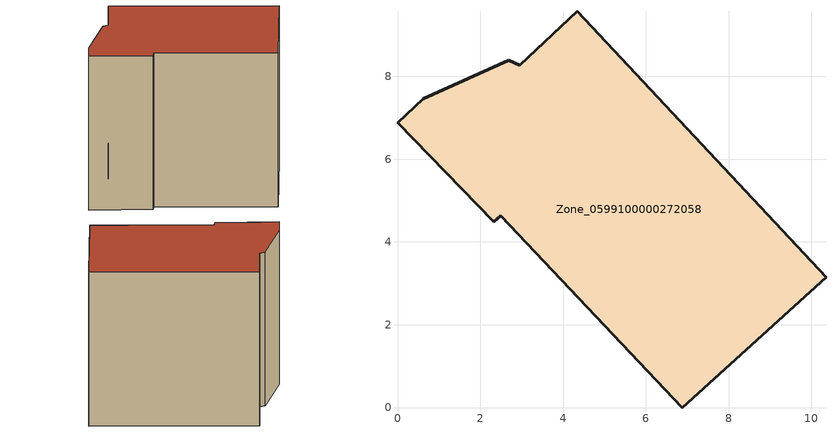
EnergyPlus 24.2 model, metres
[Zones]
Zone_0599100000272058
 floor ground (C_G): 4.34,9.57 10.35,3.15 6.88,0 2.49,4.64 2.32,4.49 0,6.88 0.62,7.46 2.69,8.39 2.95,8.27 z0
 wall outside (C_F): 0.62,7.46 0,6.88 2.32,4.49 2.49,4.64 6.88,0 10.35,3.15 4.34,9.57 2.95,8.27 2.69,8.39 0.62,7.46 z0:9.2
 roof outside (C_R): 2.95,8.27 2.69,8.39 0.62,7.46 0,6.88 2.32,4.49 2.49,4.64 6.88,0 10.35,3.15 4.34,9.57 z9.2
[BUILDING]
Pand.0599100000272058: North Axis=0; Terrain=City; Loads Convergence Tolerance Value=0.04; Temperature Convergence Tolerance Value=0.4; Solar Distribution=FullExterior; Maximum Number of Warmup Days=25; Minimum Number of Warmup Days=1
[Site:Location]
Rotterdam.The.Hague.AP_ZH_NLD Design_Conditions: Latitude=51.96; Longitude=4.45; Time Zone=1; Elevation=-4.5
[SITE:GROUNDTEMPERATURE:BUILDINGSURFACE]
18, 18, 18, 18, 18, 18, 18, 18, 18, 18, 18, 18
[MATERIAL] Thermal Absorptance=0.9; Solar Absorptance=0.7; Visible Absorptance=0.7
Name | Roughness | Thickness | Conductivity | Density | Specific Heat
G.TC.1946 | MediumSmooth | 0.15 | 1 | 540 | 1210
F.TC.1946 | Rough | 0.3 | 0.857143 | 1920 | 840
R.TC.1946 | MediumRough | 0.2 | 0.909091 | 1500 | 1000
[CONSTRUCTION]
C_G: G.TC.1946
C_F: F.TC.1946
C_R: R.TC.1946
[ZONE]
Zone_0599100000272058: Type=1; Multiplier=1; Ceiling Height=Autocalculate; Volume=Autocalculate; Floor Area=autocalculate; Part of Total Floor Area=Yes
[ZONEINFILTRATION:DESIGNFLOWRATE]
Infil_Zone_0599100000272058: Zone or ZoneList or Space or SpaceList=Zone_0599100000272058; Schedule=AlwaysOn; Design Flow Rate Calculation Method=Flow/Area; Flow Rate per Floor Area=0.003; Constant Term Coefficient=1; Temperature Term Coefficient=0; Velocity Term Coefficient=0; Velocity Squared Term Coefficient=0
[HVACTEMPLATE:ZONE:IDEALLOADSAIRSYSTEM]
Zone_0599100000272058: Maximum Heating Supply Air Temperature=50; Minimum Cooling Supply Air Temperature=13; Maximum Heating Supply Air Humidity Ratio=0.0156; Minimum Cooling Supply Air Humidity Ratio=0.0077; Heating Limit=NoLimit; Cooling Limit=NoLimit; Dehumidification Control Type=ConstantSensibleHeatRatio; Cooling Sensible Heat Ratio=0.7; Dehumidification Setpoint=60; Humidification Control Type=None; Humidification Setpoint=30; Outdoor Air Method=None; Outdoor Air Flow Rate per Person=0.00944; Outdoor Air Flow Rate per Zone Floor Area=0; Outdoor Air Flow Rate per Zone=0; Demand Controlled Ventilation Type=None; Outdoor Air Economizer Type=NoEconomizer; Heat Recovery Type=None; Sensible Heat Recovery Effectiveness=0.7; Latent Heat Recovery Effectiveness=0.65
[ZONECONTROL:THERMOSTAT]
ThermostatControl_Zone_0599100000272058: Zone or ZoneList=Zone_0599100000272058; Control Type Schedule=DualSetpointControlType; Control 1=Thermostat_Zone_0599100000272058; Temperature Difference Between Cutout And Setpoint=0
[THERMOSTATSETPOINT:DUALSETPOINT]
Thermostat_Zone_0599100000272058: Heating Setpoint Temperature Schedule=HeatingSetpoint_Zone_0599100000272058; Cooling Setpoint Temperature Schedule=CoolingSetpoint_Zone_0599100000272058
[SCHEDULE:COMPACT]
HeatingSetpoint_Zone_0599100000272058: Through: 12/31, For: AllDays, Until: 24:00, 21
CoolingSetpoint_Zone_0599100000272058: Through: 12/31, For: AllDays, Until: 24:00, 24
DualSetpointControlType: Through: 12/31, For: AllDays, Until: 24:00, 4
AlwaysOn: Through: 12/31, For: AllDays, Until: 24:00, 1
